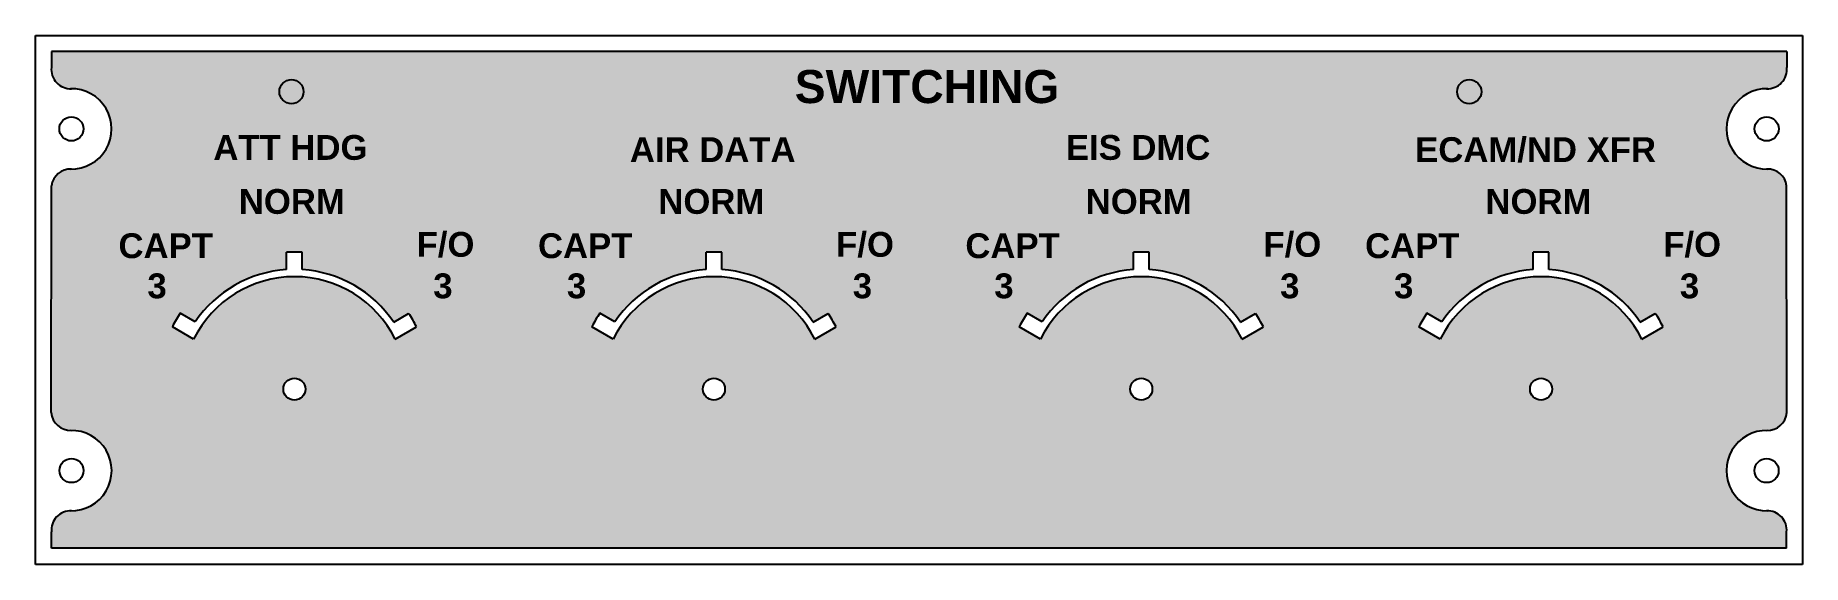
# Model space of a CAD drawing. Header units: inches. Extents: x 0 to 220, y 0 to 66.
import ezdxf

# ---------------------------------------------------------------- set-up
doc = ezdxf.new("R2010")
doc.units = ezdxf.units.IN
doc.header["$MEASUREMENT"] = 0
doc.layers.add('CAPA1', color=5, linetype='Continuous')
doc.styles.get("Standard").update_dxf_attribs({"font": 'arial.ttf'})

msp = doc.modelspace()

# ---------------------------------------------------------------- hatches: boundary and pattern name
at = {"layer": 'CAPA1', "true_color": 0x6d7d88}
h = msp.add_hatch(color=8, dxfattribs=at)
h.dxf.hatch_style = 1
edge = h.paths.add_edge_path()
edge.add_arc((215.9404536072728, 62.01833334058352), 2.416494692558973, 270.7802789486739, 365.4520120416302)
edge.add_line((218.346016379024, 62.24792939963044), (218.346016379024, 64.24792939963044))
edge.add_line((218.346016379024, 64.24792939963044), (2.326264868292839, 64.24792939963044))
edge.add_line((2.326264868292839, 64.24792939963044), (2.326264868292839, 62.24792939963044))
edge.add_arc((4.731827640044486, 62.01833334058375), 2.416494692559294, 174.5479879583763, 269.2197210510458)
edge.add_arc((4.826264868293293, 54.60368466860524), 5.000000000000004, -91.45942506295762, 91.4594250629732, ccw=False)
edge.add_arc((4.731827640044486, 47.18903599662673), 2.416494692559229, 90.78027894892186, 172.3610567191815)
edge.add_line((2.33677832741094, 47.51026082322113), (2.322461025617741, 19.29998552363924))
edge.add_arc((4.732717518898227, 19.47350853584265), 2.416494692558808, 184.1178242002685, 269.1423847606445)
edge.add_arc((4.836506850588904, 12.05924376705849), 5.000000000000001, -91.4594250629628, 91.60401670455809, ccw=False)
edge.add_arc((4.742069622338278, 4.644595095080433), 2.416494692558755, 90.78027894888965, 185.4520120416382)
edge.add_line((2.336506850587085, 4.41499903603318), (2.336506850587085, 2.414999036033294))
edge.add_line((2.336506850587085, 2.414999036033294), (218.3357743967297, 2.414999036033294))
edge.add_line((218.3357743967297, 2.414999036033294), (218.3357743967297, 4.41499903603318))
edge.add_arc((215.9302116249776, 4.64459509507941), 2.416494692559704, 354.547987958388, 449.2197210511645)
edge.add_arc((215.8357743967302, 12.05924376705849), 4.999999999999956, 88.39598329544702, 271.4594250629002, ccw=False)
edge.add_arc((215.9395637284186, 19.47350853584265), 2.416494692558919, 270.8576152393987, 355.8821757997234)
edge.add_line((218.349820221699, 19.2999855236389), (218.3355029199058, 47.51026082322102))
edge.add_arc((215.9404536072723, 47.18903599662821), 2.416494692559039, 7.638943280781107, 89.2197210503448)
edge.add_arc((215.8460163790153, 54.60368466860501), 4.999999999999942, 88.54057493706341, 271.4594250634059, ccw=False)
edge = h.paths.add_edge_path(flags=16)
edge.add_line((44.9416230357422, 30.55044598284775), (46.79843283633389, 31.63533989082151))
edge.add_arc((32.58056189732932, 22.20057637965448), 17.06348781901987, 27.025996366993525, 33.567648614812185, ccw=False)
edge.add_line((47.78072447244429, 29.95413519093034), (45.13028391425158, 28.40553995295085))
edge.add_arc((32.58056189732795, 22.20057637965402), 13.99989627275852, 26.30918935322731, 153.6081033528892)
edge.add_line((20.03980990790686, 28.42364918879042), (17.39160753017066, 29.97606876163621))
edge.add_arc((32.58056189732886, 22.20057637965709), 17.06348781901958, 146.3496440913152, 152.891296339134, ccw=False)
edge.add_line((18.37632498553992, 31.65585375811628), (20.23156679193769, 30.56828064934365))
edge.add_arc((32.58056189732841, 22.20057637965402), 14.91697539241604, 93.73697381966792, 145.8783530220466, ccw=False)
edge.add_line((31.60832916242933, 37.08583480425438), (31.60852221205758, 39.23635506453155))
edge.add_arc((32.58056189732795, 22.20057637965266), 17.06348781902207, 86.72403050259072, 93.26568275040762, ccw=False)
edge.add_line((33.55566012981151, 39.23618027229242), (33.55546708018326, 37.08566001201524))
edge.add_arc((32.58056189732841, 22.20057637965414), 14.9169753924159, 34.038939684071295, 86.25273943333201, ccw=False)
edge = h.paths.add_edge_path(flags=16)
edge.add_line((70.59732258838383, 31.65585375811605), (72.45256439478206, 30.56828064934365))
edge.add_arc((84.80155950017277, 22.20057637965414), 14.91697539241598, 93.73697381967139, 145.878353022047, ccw=False)
edge.add_line((83.82932676527278, 37.08583480425438), (83.82951981490103, 39.23635506453155))
edge.add_arc((84.80155950017141, 22.20057637965266), 17.06348781902207, 86.72403050259072, 93.26568275040762, ccw=False)
edge.add_line((85.77665773265497, 39.23618027229242), (85.77646468302672, 37.08566001201524))
edge.add_arc((84.80155950017277, 22.20057637965402), 14.91697539241596, 34.03893968407158, 86.25273943333548, ccw=False)
edge.add_line((97.16262063858656, 30.55044598284775), (99.01943043917734, 31.63533989082151))
edge.add_arc((84.80155950017277, 22.20057637965448), 17.06348781901987, 27.025996366993525, 33.567648614812185, ccw=False)
edge.add_line((100.0017220752877, 29.95413519093034), (97.35128151709594, 28.4055399529513))
edge.add_arc((84.80155950017232, 22.20057637965391), 13.99989627275878, 26.3091893532294, 153.6081033528888)
edge.add_line((72.26080751075122, 28.42364918879042), (69.61260513301457, 29.97606876163587))
edge.add_arc((84.80155950017277, 22.20057637965721), 17.06348781901937, 146.3496440913162, 152.8912963391354, ccw=False)
edge = h.paths.add_edge_path(flags=16)
edge.add_arc((32.58056189732841, 22.20057637965391), 1.367515426672981, 0, 360)
edge = h.paths.add_edge_path(flags=16)
edge.add_arc((84.80155950017277, 22.20057637965391), 1.367515426672981, 0, 360)
edge = h.paths.add_edge_path(flags=16)
edge.add_arc((137.998277954777, 22.20057637965709), 17.06348781901882, 146.3496440913135, 152.8912963391322, ccw=False)
edge.add_line((123.794041042989, 31.65585375811628), (125.6492828493868, 30.56828064934365))
edge.add_arc((137.9982779547775, 22.20057637965402), 14.91697539241604, 93.73697381966792, 145.8783530220466, ccw=False)
edge.add_line((137.0260452198784, 37.08583480425438), (137.0262382695066, 39.23635506453155))
edge.add_arc((137.998277954777, 22.20057637965266), 17.06348781902207, 86.72403050259072, 93.26568275040762, ccw=False)
edge.add_line((138.9733761872606, 39.23618027229242), (138.9731831376323, 37.08566001201524))
edge.add_arc((137.9982779547775, 22.20057637965414), 14.9169753924159, 34.038939684071295, 86.25273943333201, ccw=False)
edge.add_line((150.3593390931913, 30.55044598284775), (152.216148893783, 31.63533989082151))
edge.add_arc((137.9982779547784, 22.20057637965448), 17.06348781901987, 27.025996366993525, 33.567648614812185, ccw=False)
edge.add_line((153.1984405298934, 29.95413519093034), (150.5479999717006, 28.40553995295085))
edge.add_arc((137.998277954777, 22.20057637965402), 13.99989627275852, 26.30918935322731, 153.6081033528892)
edge.add_line((125.4575259653559, 28.42364918879042), (122.8093235876197, 29.97606876163633))
edge = h.paths.add_edge_path(flags=16)
edge.add_arc((137.9982779547775, 22.20057637965391), 1.367515426672981, 0, 360)
edge = h.paths.add_edge_path(flags=16)
edge.add_arc((187.7583353958314, 22.20057637965709), 17.06348781901882, 146.3496440913135, 152.8912963391322, ccw=False)
edge.add_line((173.5540984840434, 31.65585375811628), (175.4093402904412, 30.56828064934365))
edge.add_arc((187.7583353958319, 22.20057637965414), 14.91697539241598, 93.73697381967139, 145.878353022047, ccw=False)
edge.add_line((186.7861026609319, 37.08583480425438), (186.7862957105611, 39.23635506453155))
edge.add_arc((187.7583353958314, 22.20057637965266), 17.06348781902207, 86.72403050259072, 93.26568275040762, ccw=False)
edge.add_line((188.733433628315, 39.23618027229242), (188.7332405786867, 37.08566001201524))
edge.add_arc((187.7583353958319, 22.20057637965414), 14.9169753924159, 34.038939684071295, 86.25273943333201, ccw=False)
edge.add_line((200.1193965342457, 30.55044598284775), (201.9762063348374, 31.63533989082151))
edge.add_arc((187.7583353958328, 22.20057637965243), 17.063487819021, 27.025996367000914, 33.56764861481798, ccw=False)
edge.add_line((202.9584979709478, 29.9541351909308), (200.3080574127551, 28.40553995295085))
edge.add_arc((187.7583353958314, 22.20057637965402), 13.99989627275852, 26.30918935322731, 153.6081033528892)
edge.add_line((175.2175834064103, 28.42364918879042), (172.5693810286741, 29.97606876163633))
edge = h.paths.add_edge_path(flags=16)
edge.add_arc((187.7583353958319, 22.20057637965391), 1.367515426672981, 0, 360)

# ---------------------------------------------------------------- linework, layer by layer
at = {"color": 18, "true_color": 0x000000}
for p, q in [((0.3352441947975251, 66.24792939963044), (220.3259551042532, 66.24792939963044)), ((0.3361440144165329, 0.3489331755385479), (0.3361440144165329, 66.24792939963044)), ((220.3259551042532, 66.24792939963044), (220.3259551042532, 0.3489331755385479)), ((2.326264868292839, 64.24792939963044), (2.326264868292839, 62.24792939963044)), ((218.346016379024, 64.24792939963044), (2.346748832882241, 64.24792939963044)), ((218.346016379024, 64.24792939963044), (218.346016379024, 62.24792939963044)), ((2.322461025617741, 19.29998552363924), (2.33677832741094, 47.51026082322136)), ((218.349820221699, 19.29998552363924), (218.3355029199058, 47.51026082322136)), ((31.60832916242933, 37.08583480425426), (31.60852221205758, 39.23635506453132)), ((33.55546708018326, 37.08566001201524), (33.55566012981151, 39.23618027229253)), ((83.82932676527278, 37.08583480425426), (83.82951981490103, 39.23635506453132)), ((85.77646468302672, 37.08566001201524), (85.77665773265497, 39.23618027229253)), ((137.0260452198784, 37.08583480425426), (137.0262382695066, 39.23635506453132)), ((138.9731831376323, 37.08566001201524), (138.9733761872606, 39.23618027229253)), ((186.7861026609319, 37.08583480425426), (186.7862957105611, 39.23635506453132)), ((188.7332405786867, 37.08566001201524), (188.733433628315, 39.23618027229253)), ((20.23156679193769, 30.56828064934365), (18.37632498554038, 31.65585375811605)), ((44.9416230357422, 30.55044598284775), (46.79843283633389, 31.63533989082151)), ((72.45256439478206, 30.56828064934365), (70.59732258838383, 31.65585375811605)), ((97.16262063858656, 30.55044598284775), (99.01943043917734, 31.63533989082151)), ((125.6492828493868, 30.56828064934365), (123.7940410429894, 31.65585375811605)), ((150.3593390931913, 30.55044598284775), (152.216148893783, 31.63533989082151)), ((175.4093402904412, 30.56828064934365), (173.5540984840439, 31.65585375811605)), ((200.1193965342457, 30.55044598284775), (201.9762063348374, 31.63533989082151)), ((20.03980990790686, 28.42364918879042), (17.39160753017066, 29.97606876163621)), ((45.13028391425203, 28.40553995295107), (47.78072447244475, 29.95413519093057)), ((72.26080751075122, 28.42364918879042), (69.61260513301411, 29.97606876163621)), ((97.35128151709549, 28.40553995295107), (100.0017220752882, 29.95413519093057)), ((125.4575259653559, 28.42364918879042), (122.8093235876197, 29.97606876163621)), ((150.5479999717011, 28.40553995295107), (153.1984405298938, 29.95413519093057)), ((175.2175834064103, 28.42364918879042), (172.5693810286741, 29.97606876163621)), ((200.3080574127555, 28.40553995295107), (202.9584979709473, 29.95413519093057)), ((2.336506850587085, 2.414999036033294), (2.336506850587085, 4.414999036033294)), ((218.3357743967297, 2.414999036033294), (218.3357743967297, 4.414999036033294)), ((218.3357743967297, 2.414999036033294), (2.336506850587085, 2.414999036033294)), ((220.3259551042532, 0.3489331755385479), (0.3361440144165329, 0.3489331755385479))]:
    msp.add_line(p, q, dxfattribs=at)
for centre, radius in [((32.21567961606186, 59.2348407126546), 1.5), ((178.83033633937, 59.2348407126546), 1.5), ((4.826264868292839, 54.60368466860524), 1.5), ((215.846016379024, 54.60368466860524), 1.5), ((32.58056189732841, 22.20057637965391), 1.36751542667296), ((84.80155950017277, 22.20057637965391), 1.36751542667296), ((137.9982779547775, 22.20057637965391), 1.36751542667296), ((187.7583353958319, 22.20057637965391), 1.36751542667296), ((4.836506850587085, 12.05924376705849), 1.5), ((215.8357743967297, 12.05924376705849), 1.5)]:
    msp.add_circle(centre, radius, dxfattribs=at)
for centre, radius, start, end in [((4.731827640044031, 62.0183333405833), 2.416494692558771, 174.5479879583654, 272.2397040119004), ((215.9404536072728, 62.0183333405833), 2.416494692558771, 267.7602959880996, 5.452012041634616), ((4.826264868292839, 54.60368466860524), 5, 268.5405749370267, 91.45942506297324), ((215.846016379024, 54.60368466860524), 5, 88.54057493702675, 271.4594250629733), ((4.731827640044031, 47.18903599662718), 2.416494692558771, 87.76029598809961, 172.3610567191928), ((215.9404536072728, 47.18903599662718), 2.416494692558771, 7.638943280807181, 92.2397040119004), ((4.732717518898227, 19.47350853584254), 2.416494692558771, 184.1178242002667, 272.4616319438549), ((215.9395637284186, 19.47350853584254), 2.416494692558771, 267.5383680561451, 355.8821757997333), ((4.836506850587085, 12.05924376705849), 5, 268.5405749370267, 91.45942506297324), ((215.8357743967297, 12.05924376705849), 5, 88.54057493702675, 271.4594250629733), ((4.742069622338278, 4.644595095080433), 2.416494692558771, 87.76029598809961, 185.4520120416346), ((215.9302116249785, 4.644595095080433), 2.416494692558771, 354.5479879583654, 92.2397040119004)]:
    msp.add_arc(centre, radius, start, end, dxfattribs=at)
at = {"color": 7, "true_color": 0xffffff}
for centre, radius, start, end in [((32.58056189732841, 22.20057637965391), 17.06348781902082, 86.72403050259113, 93.26568275040414), ((84.80155950017277, 22.20057637965391), 17.06348781902082, 86.72403050259113, 93.26568275040414), ((137.9982779547775, 22.20057637965391), 17.06348781902082, 86.72403050259113, 93.26568275040414), ((187.7583353958319, 22.20057637965391), 17.06348781902082, 86.72403050259113, 93.26568275040414), ((32.58056189732841, 22.20057637965391), 13.9998962727583, 26.30918935322769, 153.6081033528879), ((32.58056189732841, 22.20057637965391), 14.91697539241614, 93.73697381967048, 145.8783530220501), ((32.58056189732841, 22.20057637965391), 14.91697539241614, 34.03893968406872, 86.25273943332711), ((84.80155950017277, 22.20057637965391), 13.9998962727583, 26.30918935322769, 153.6081033528879), ((84.80155950017277, 22.20057637965391), 14.91697539241614, 93.73697381967048, 145.8783530220501), ((84.80155950017277, 22.20057637965391), 14.91697539241614, 34.03893968406872, 86.25273943332711), ((137.9982779547775, 22.20057637965391), 13.9998962727583, 26.30918935322769, 153.6081033528879), ((137.9982779547775, 22.20057637965391), 14.91697539241614, 93.73697381967048, 145.8783530220501), ((137.9982779547775, 22.20057637965391), 14.91697539241614, 34.03893968406872, 86.25273943332711), ((187.7583353958319, 22.20057637965391), 13.9998962727583, 26.30918935322769, 153.6081033528879), ((187.7583353958319, 22.20057637965391), 14.91697539241614, 93.73697381967048, 145.8783530220501), ((187.7583353958319, 22.20057637965391), 14.91697539241614, 34.03893968406872, 86.25273943332711), ((32.58056189732841, 22.20057637965391), 17.06348781902082, 146.3496440913121, 152.8912963391183), ((32.58056189732841, 22.20057637965391), 17.06348781902082, 27.02599636698924, 33.56764861480733), ((84.80155950017277, 22.20057637965391), 17.06348781902082, 146.3496440913121, 152.8912963391183), ((84.80155950017186, 22.20057637965391), 17.06348781902082, 27.02599636698924, 33.56764861480733), ((137.9982779547775, 22.20057637965391), 17.06348781902082, 146.3496440913121, 152.8912963391183), ((137.9982779547775, 22.20057637965391), 17.06348781902082, 27.02599636698924, 33.56764861480733), ((187.7583353958319, 22.20057637965391), 17.06348781902082, 146.3496440913121, 152.8912963391183), ((187.7583353958319, 22.20057637965391), 17.06348781902082, 27.02599636698924, 33.56764861480733)]:
    msp.add_arc(centre, radius, start, end, dxfattribs=at)

# ---------------------------------------------------------------- texts
at = {"color": 7, "true_color": 0xffffff, "attachment_point": 1}
for s, insert, char_height, width in [('{\\fSansSerif|b1|i0|c2|p2;SWITCHING}', (94.86359237025161, 61.9334079030495), 4.12081575199695, 62.10785329996313), ('{\\fSansSerif|b1|i0|c2|p2;ATT HDG}', (22.49445202605719, 53.83770633186435), 3.090611813997712, 20.79262611439924), ('{\\fSansSerif|b1|i0|c2|p2;AIR DATA}', (74.34100066684576, 53.56784961282477), 3.090611813997712, 25.65323703561127), ('{\\fSansSerif|b1|i0|c2|p2;EIS DMC}', (128.6178556448479, 53.83770633186435), 3.090611813997712, 31.86402751662727), ('{\\fSansSerif|b1|i0|c2|p2;ECAM/ND XFR}', (172.0933465094488, 53.56784961282477), 3.090611813997712, 43.20546540476553), ('{\\fSansSerif|b1|i0|c2|p2;NORM}', (25.66409072716695, 47.11356154395997), 3.090611813997712, 16.47208002080951), ('{\\fSansSerif|b1|i0|c2|p2;NORM}', (77.8850883300104, 47.11356154395997), 3.090611813997712, 16.47208002080951), ('{\\fSansSerif|b1|i0|c2|p2;NORM}', (131.081806784616, 47.11356154395997), 3.090611813997712, 16.47208002080951), ('{\\fSansSerif|b1|i0|c2|p2;NORM}', (180.8418642256704, 47.11356154395997), 3.090611813997712, 16.47208002080951), ('{\\fSansSerif|b1|i0|c2|p2;F/O}', (47.79590168436542, 41.76940242019344), 3.090611813997712, 8.066509735963166), ('{\\fSansSerif|b1|i0|c2|p2;F/O}', (100.0168992872098, 41.76940242019344), 3.090611813997712, 8.066509735963166), ('{\\fSansSerif|b1|i0|c2|p2;F/O}', (153.2136177418145, 41.76940242019344), 3.090611813997712, 8.066509735963166), ('{\\fSansSerif|b1|i0|c2|p2;F/O}', (202.9736751828689, 41.76940242019344), 3.090611813997712, 8.066509735963166), ('{\\fSansSerif|b1|i0|c2|p2;CAPT}', (10.6826610762985, 41.60146056126308), 3.090611813997712, 12.2678179639926), ('{\\fSansSerif|b1|i0|c2|p2;CAPT}', (62.90365867914196, 41.60146056126308), 3.090611813997712, 12.2678179639926), ('{\\fSansSerif|b1|i0|c2|p2;CAPT}', (116.1003771337476, 41.60146056126308), 3.090611813997712, 12.2678179639926), ('{\\fSansSerif|b1|i0|c2|p2;CAPT}', (165.860434574802, 41.60146056126308), 3.090611813997712, 12.2678179639926), ('{\\fSansSerif|b1|i0|c2|p2;3}', (14.28899355641104, 36.60668435545216), 3.090611813997712, 6.306598149970358), ('{\\fSansSerif|b1|i0|c2|p2;3}', (49.86829160129881, 36.60668435545216), 3.090611813997712, 6.306598149970358), ('{\\fSansSerif|b1|i0|c2|p2;3}', (66.5099911592545, 36.60668435545216), 3.090611813997712, 6.306598149970358), ('{\\fSansSerif|b1|i0|c2|p2;3}', (102.0892892041432, 36.60668435545216), 3.090611813997712, 6.306598149970358), ('{\\fSansSerif|b1|i0|c2|p2;3}', (119.7067096138601, 36.60668435545216), 3.090611813997712, 6.306598149970358), ('{\\fSansSerif|b1|i0|c2|p2;3}', (155.2860076587479, 36.60668435545216), 3.090611813997712, 6.306598149970358), ('{\\fSansSerif|b1|i0|c2|p2;3}', (169.4667670549145, 36.60668435545216), 3.090611813997712, 6.306598149970358), ('{\\fSansSerif|b1|i0|c2|p2;3}', (205.0460650998023, 36.60668435545216), 3.090611813997712, 6.306598149970358)]:
    msp.add_mtext(s, dxfattribs=dict(at, insert=insert, char_height=char_height, width=width))

doc.saveas('drawing.dxf')
